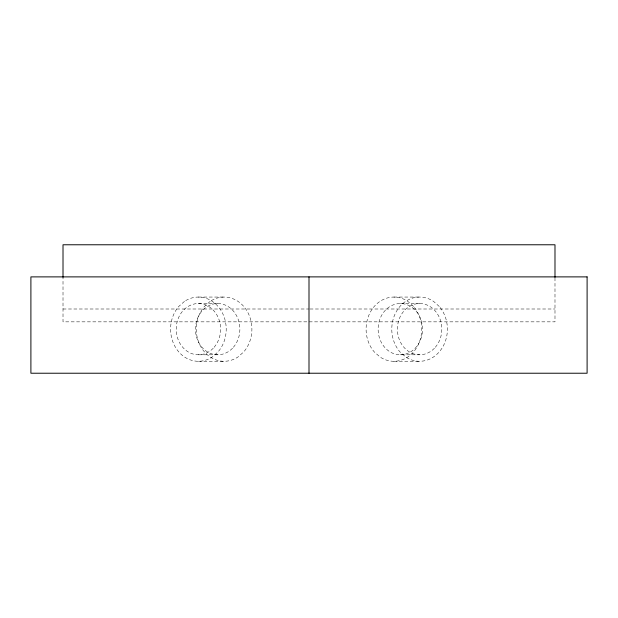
<?xml version="1.0" encoding="UTF-8"?>
<svg xmlns="http://www.w3.org/2000/svg" width="618" height="618" viewBox="0 0 618 618"><rect width="100%" height="100%" fill="white"/><g stroke="black" fill="none" stroke-linecap="round" stroke-linejoin="round"><path stroke-width="0.46" stroke-dasharray="3.09 2.32" d="M198.401 297.057L224.095 297.057M393.905 297.057L419.599 297.057M198.401 303.531L217.675 303.531M400.325 303.531L419.599 303.531M63.013 309L309 309M309.966 309L554.987 309M198.401 354.802L217.675 354.802M400.325 354.802A25.632 22.202 90 0 0 419.552 316.346A25.632 22.202 90 0 0 381.105 316.346A25.632 22.202 90 0 0 400.325 354.802L419.599 354.802M198.401 361.275L224.095 361.275M393.905 361.275L419.599 361.275M554.987 277.845L554.987 321.847L63.013 321.847L63.013 277.845M184.496 301.36L178.741 306.458A32.113 27.81 -90 0 0 176.339 348.714A32.113 27.81 -90 0 0 212.306 356.98L218.069 351.874A32.113 27.81 -90 0 0 220.471 309.618A32.113 27.81 -90 0 0 184.496 301.36M210.19 301.36L204.427 306.458A32.113 27.81 90 0 0 202.032 348.714A32.113 27.81 90 0 0 238 356.98L243.762 351.874A32.113 27.81 -90 0 0 246.157 309.618A32.113 27.81 -90 0 0 210.19 301.36M439.259 306.458L433.504 301.36A32.113 27.81 -90 0 0 397.529 309.618A32.113 27.81 -90 0 0 399.931 351.874L405.694 356.98A32.113 27.81 90 0 0 441.661 348.714A32.113 27.81 90 0 0 439.259 306.458M413.573 306.458L407.81 301.36A32.113 27.81 -90 0 0 371.843 309.618A32.113 27.81 -90 0 0 374.238 351.874L380 356.98A32.113 27.81 -90 0 0 415.968 348.714A32.113 27.81 -90 0 0 413.573 306.458M435.296 347.293A25.632 22.202 -90 0 0 425.339 304.404A25.632 22.202 -90 0 0 398.154 335.798A25.632 22.202 -90 0 0 435.296 347.293M214.106 347.293A25.632 22.202 -90 0 0 204.149 304.404A25.632 22.202 -90 0 0 176.964 335.798A25.632 22.202 -90 0 0 214.106 347.293M233.372 347.293A25.632 22.202 -90 0 0 223.415 304.404A25.632 22.202 -90 0 0 196.23 335.798A25.632 22.202 -90 0 0 233.372 347.293"/><path stroke-width="0.93" d="M554.987 277.366L554.987 244.774L63.013 244.774L63.013 277.366M309 276.887L309 373.226M587.1 276.887L30.9 276.887L30.9 373.226L587.1 373.226L587.1 276.887"/></g></svg>
